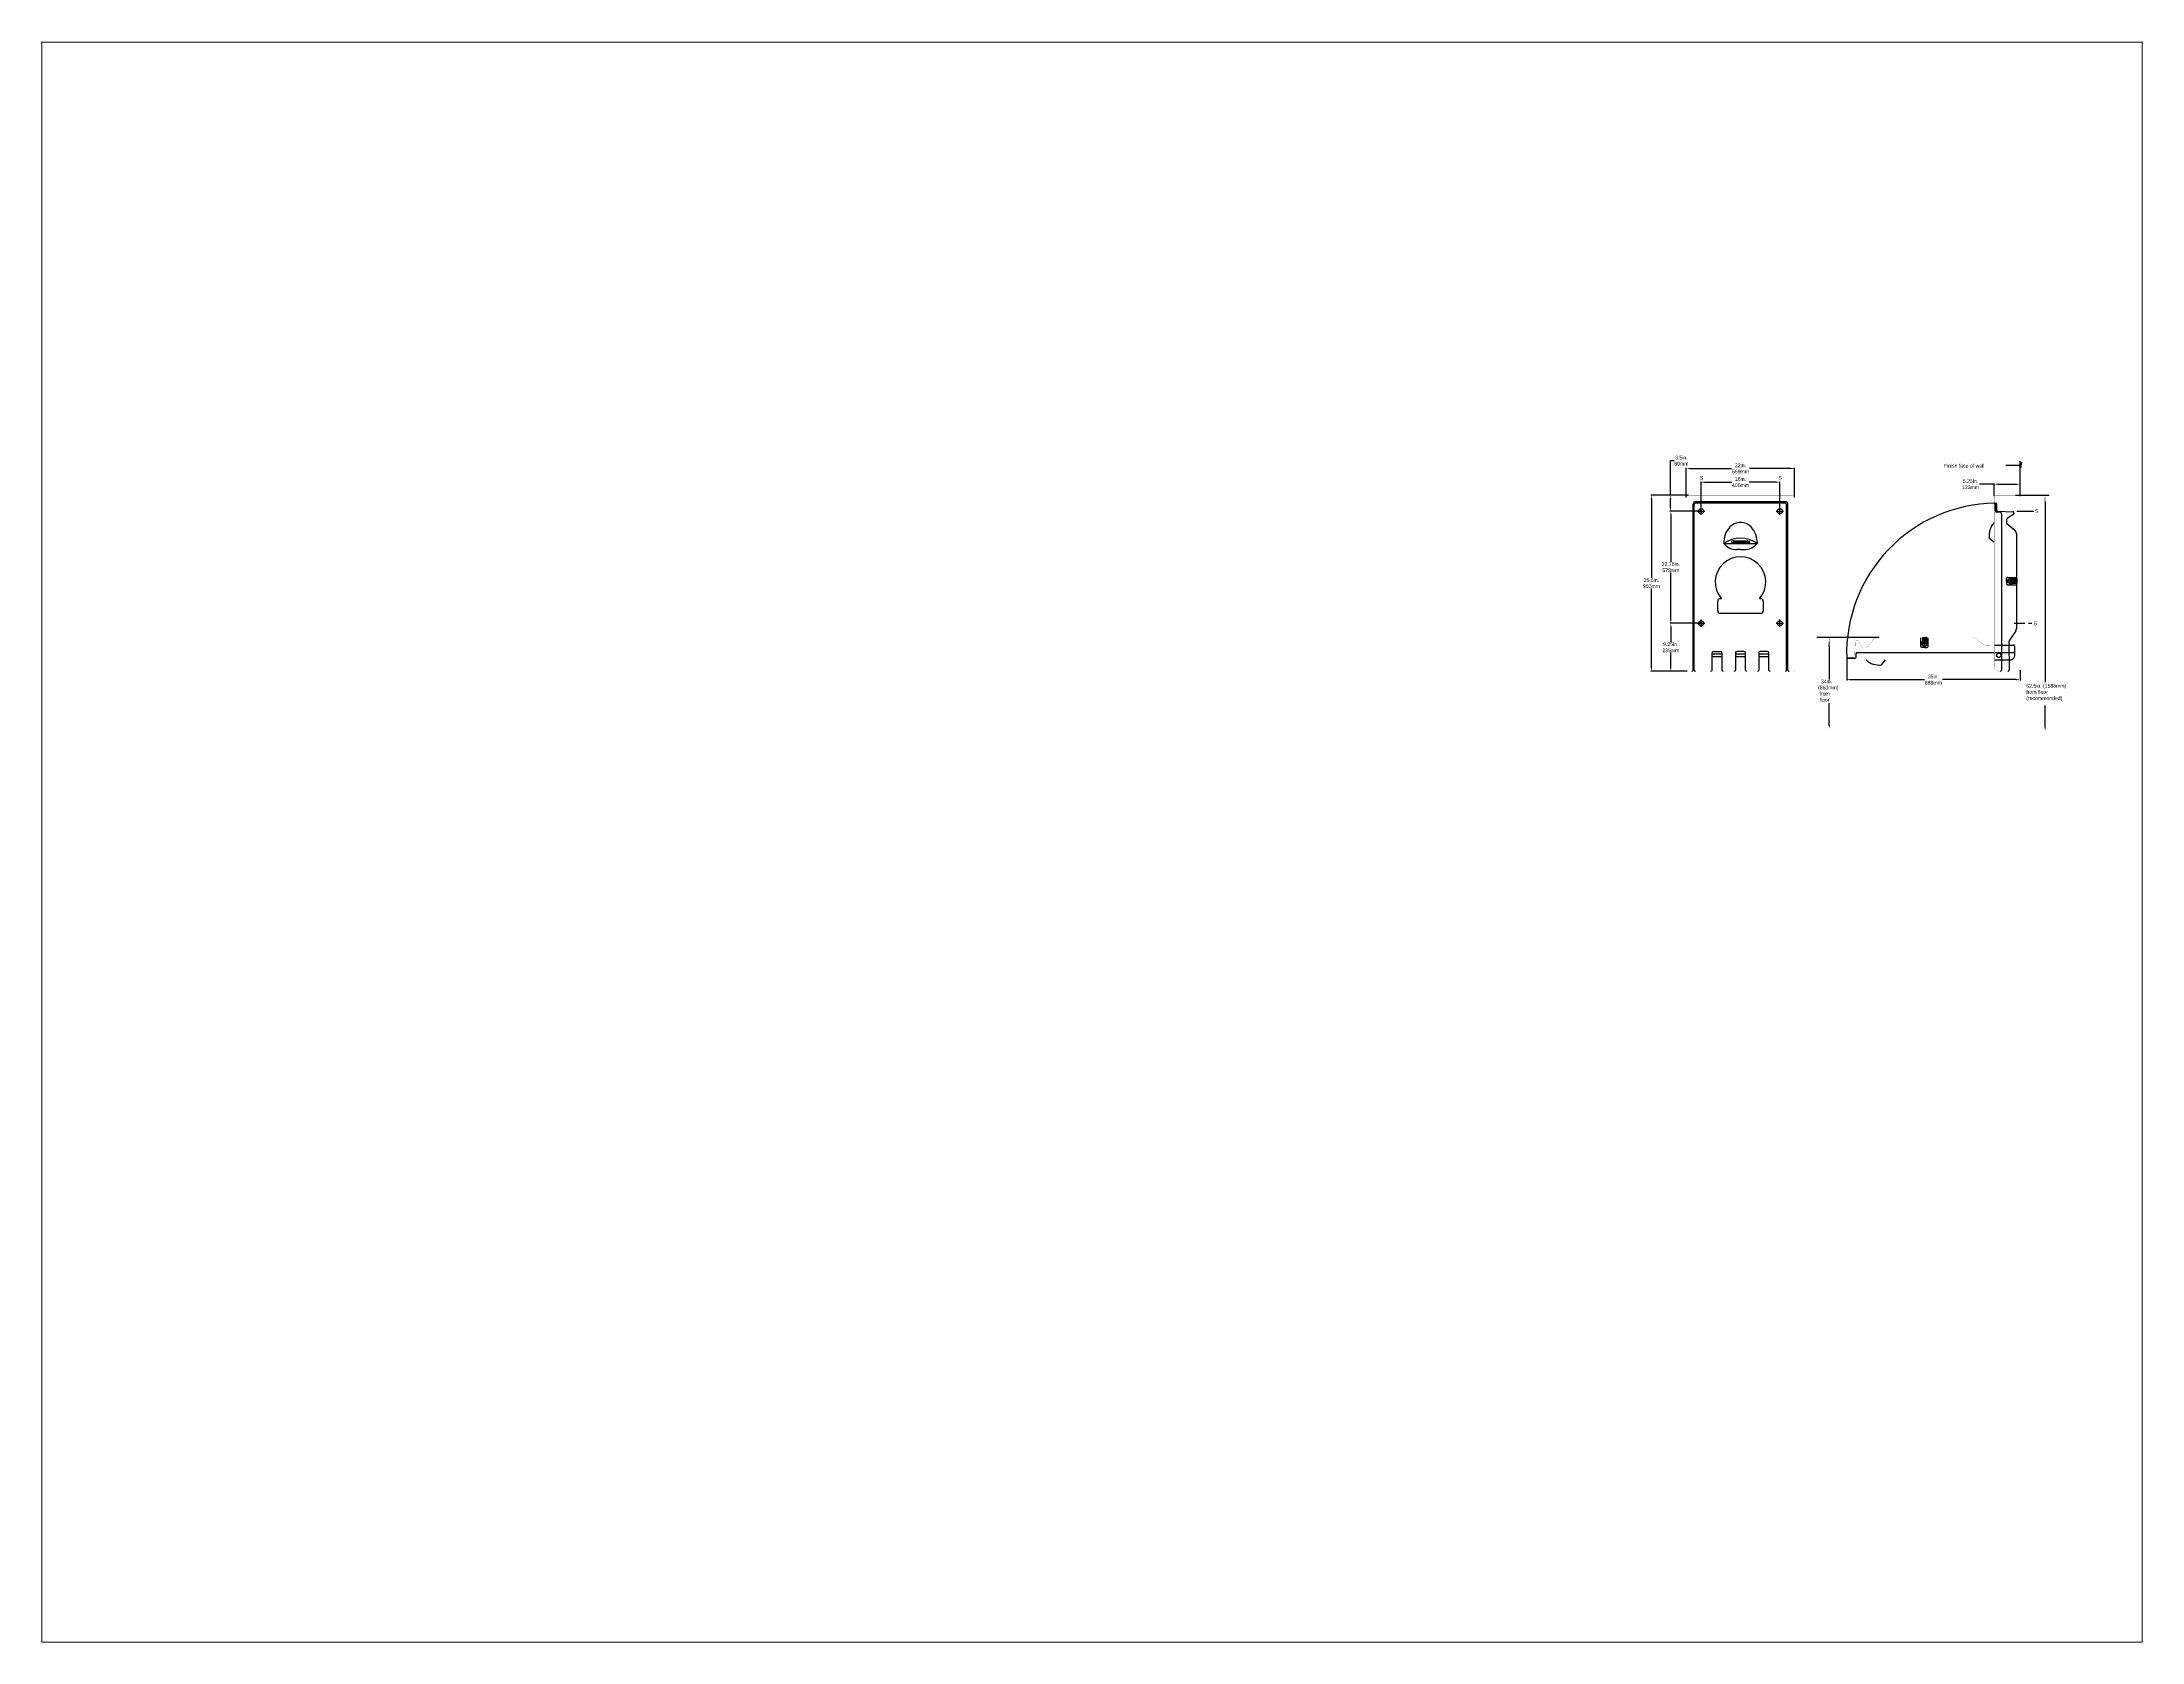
# Paper-space layout 'Sheet1' of a CAD drawing. Extents: x 1.05 to 9.45, y 0.8 to 7.2.
# The model-space entities are those that its viewports show. They can reach past a viewport. Long polylines and large blocks are cut down to what shows.
import ezdxf

# ---------------------------------------------------------------- set-up
doc = ezdxf.new("R2010")
doc.units = 0
doc.header["$LTSCALE"] = 0.05
doc.header["$MEASUREMENT"] = 0
doc.linetypes.add('ACAD_ISO10W100', pattern=[18.5, 12, -3, 0.5, -3])
doc.linetypes.add('ACAD_ISO11W100', pattern=[33.5, 12, -3, 12, -3, 0.5, -3])
doc.layers.get('0').update_dxf_attribs({"linetype": 'CONTINUOUS'})
doc.layers.get('DEFPOINTS').update_dxf_attribs({"linetype": 'CONTINUOUS'})
doc.dimstyles.get("Standard").update_dxf_attribs({"dimtxt": 0.18, "dimasz": 0.18, "dimexe": 0.18, "dimexo": 0.0625, "dimgap": 0.09, "dimtad": 0, "dimtih": 1, "dimtoh": 1, "dimdec": 4, "dimzin": 0, "dimdsep": 46, "dimtxsty": 'Standard', "dimcen": 0.09, "dimadec": 0, "dimazin": 0, "dimtfac": 1, "dimtdec": 4, "dimtofl": 0, "dimtmove": 0, "dimatfit": 3, "dimfxl": 1, "dimtolj": 1, "dimtzin": 0, "dimarcsym": 0})

# ---------------------------------------------------------------- blocks, each defined once
blk = doc.blocks.new('*D1')
at = {"color": 0, "linetype": 'Continuous', "lineweight": -2}
for p, q in [((5.63, 33.45), (-0.59, 33.45)), ((-0.45, 32.7), (-0.45, 23.14)), ((-0.45, 11.45), (-0.45, 21)), ((5.63, 10.7), (-0.59, 10.7))]:
    blk.add_line(p, q, dxfattribs=at)
at = {"color": 0}
for points in [[(-0.33, 32.7), (-0.58, 32.7), (-0.45, 33.45)], [(-0.58, 11.45), (-0.33, 11.45), (-0.45, 10.7)]]:
    blk.add_solid(points, dxfattribs=at)
at = {"layer": 'DEFPOINTS', "color": 0}
for p in [(5.68, 33.45), (-0.45, 10.7), (5.68, 10.7)]:
    blk.add_point(p, dxfattribs=at)
at = {"color": 0, "linetype": 'Continuous', "insert": (-0.45, 22.07), "char_height": 0.75, "attachment_point": 5}
blk.add_mtext('\\A1;22.75in.\\P578mm', dxfattribs=at)
blk = doc.blocks.new('*D2')
at = {"color": 0, "linetype": 'ByBlock'}
for p, q in [((-0.5, 36.7), (-0.5, 43.71)), ((-0.5, 43.71), (0.25, 43.71)), ((3.13, 36.7), (-0.63, 36.7)), ((-0.5, 34.2), (-0.5, 35.95)), ((5.63, 33.45), (-0.63, 33.45))]:
    blk.add_line(p, q, dxfattribs=at)
for points in [[(-0.62, 35.95), (-0.37, 35.95), (-0.5, 36.7)], [(-0.62, 34.2), (-0.37, 34.2), (-0.5, 33.45)]]:
    blk.add_solid(points, dxfattribs=at)
at = {"layer": 'DEFPOINTS', "color": 0, "linetype": 'ByBlock'}
for p in [(3.18, 36.7), (-0.5, 33.45), (5.68, 33.45)]:
    blk.add_point(p, dxfattribs=at)
at = {"color": 0, "linetype": 'ByBlock', "insert": (1.69, 43.71), "char_height": 0.75, "attachment_point": 5}
blk.add_mtext('\\A1;3.5in.\\P89mm', dxfattribs=at)
blk = doc.blocks.new('*D3')
at = {"color": 0, "linetype": 'Continuous', "lineweight": -2}
for p, q in [((5.63, 10.7), (-0.59, 10.7)), ((-0.45, 9.95), (-0.45, 6.89)), ((-0.45, 1.7), (-0.45, 4.75)), ((2.88, 0.95), (-0.59, 0.95))]:
    blk.add_line(p, q, dxfattribs=at)
at = {"color": 0}
for points in [[(-0.33, 9.95), (-0.58, 9.95), (-0.45, 10.7)], [(-0.58, 1.7), (-0.33, 1.7), (-0.45, 0.95)]]:
    blk.add_solid(points, dxfattribs=at)
at = {"layer": 'DEFPOINTS', "color": 0}
for p in [(5.68, 10.7), (-0.45, 0.95), (2.93, 0.95)]:
    blk.add_point(p, dxfattribs=at)
at = {"color": 0, "linetype": 'Continuous', "insert": (-0.45, 5.82), "char_height": 0.75, "attachment_point": 5}
blk.add_mtext('\\A1;9.25in.\\P235mm', dxfattribs=at)
blk = doc.blocks.new('*D4')
at = {"color": 0, "linetype": 'Continuous', "lineweight": -2}
for p, q in [((3.09, 36.7), (-4.54, 36.7)), ((-4.4, 35.95), (-4.4, 19.89)), ((-4.4, 1.7), (-4.4, 17.75)), ((2.88, 0.95), (-4.54, 0.95))]:
    blk.add_line(p, q, dxfattribs=at)
at = {"color": 0}
for points in [[(-4.28, 35.95), (-4.53, 35.95), (-4.4, 36.7)], [(-4.53, 1.7), (-4.28, 1.7), (-4.4, 0.95)]]:
    blk.add_solid(points, dxfattribs=at)
at = {"layer": 'DEFPOINTS', "color": 0}
for p in [(3.13, 36.7), (-4.4, 0.95), (2.93, 0.95)]:
    blk.add_point(p, dxfattribs=at)
at = {"color": 0, "linetype": 'Continuous', "insert": (-4.4, 18.82), "char_height": 0.75, "attachment_point": 5}
blk.add_mtext('\\A1;35.5in.\\P902mm', dxfattribs=at)
blk = doc.blocks.new('*D5')
at = {"color": 0, "linetype": 'ByBlock'}
for p, q in [((5.68, 33.49), (5.68, 39.49)), ((6.43, 39.35), (11.93, 39.35)), ((20.93, 39.35), (15.44, 39.35)), ((21.68, 33.49), (21.68, 39.49))]:
    blk.add_line(p, q, dxfattribs=at)
for points in [[(6.43, 39.48), (6.43, 39.23), (5.68, 39.35)], [(20.93, 39.48), (20.93, 39.23), (21.68, 39.35)]]:
    blk.add_solid(points, dxfattribs=at)
at = {"layer": 'DEFPOINTS', "color": 0, "linetype": 'ByBlock'}
for p in [(21.68, 39.35), (5.68, 33.45), (21.68, 33.45)]:
    blk.add_point(p, dxfattribs=at)
at = {"color": 0, "linetype": 'ByBlock', "insert": (13.68, 39.35), "char_height": 0.75, "attachment_point": 5}
blk.add_mtext('\\A1;16in.\\P406mm', dxfattribs=at)
blk = doc.blocks.new('*D6')
at = {"color": 0, "linetype": 'Continuous', "lineweight": -2}
for p, q in [((2.68, 36.24), (2.68, 42.26)), ((3.43, 42.13), (11.86, 42.13)), ((23.93, 42.13), (15.5, 42.13)), ((24.68, 36.24), (24.68, 42.26))]:
    blk.add_line(p, q, dxfattribs=at)
at = {"color": 0}
for points in [[(3.43, 42.25), (3.43, 42), (2.68, 42.13)], [(23.93, 42), (23.93, 42.25), (24.68, 42.13)]]:
    blk.add_solid(points, dxfattribs=at)
at = {"layer": 'DEFPOINTS', "color": 0}
for p in [(24.68, 42.13), (2.68, 36.2), (24.68, 36.2)]:
    blk.add_point(p, dxfattribs=at)
at = {"color": 0, "linetype": 'Continuous', "insert": (13.68, 42.13), "char_height": 0.75, "attachment_point": 5}
blk.add_mtext('\\A1;22in.\\P559mm', dxfattribs=at)
blk = doc.blocks.new('*D7')
at = {"color": 0, "linetype": 'Continuous', "lineweight": -2}
for p, q in [((35.24, 3.59), (35.24, -0.89)), ((70.43, 1.15), (70.43, -0.89)), ((35.99, -0.75), (51.02, -0.75)), ((69.68, -0.75), (54.66, -0.75))]:
    blk.add_line(p, q, dxfattribs=at)
at = {"color": 0}
for points in [[(35.99, -0.63), (35.99, -0.88), (35.24, -0.75)], [(69.68, -0.88), (69.68, -0.63), (70.43, -0.75)]]:
    blk.add_solid(points, dxfattribs=at)
at = {"layer": 'DEFPOINTS', "color": 0}
for p in [(35.24, 3.63), (70.43, 1.2), (70.43, -0.75)]:
    blk.add_point(p, dxfattribs=at)
at = {"color": 0, "linetype": 'Continuous', "insert": (52.84, -0.75), "char_height": 0.75, "attachment_point": 5}
blk.add_mtext('\\A1;35in.\\P889mm', dxfattribs=at)
blk = doc.blocks.new('*D9')
at = {"color": 0, "linetype": 'Continuous', "lineweight": -2}
for p, q in [((65.18, 38.92), (62.19, 38.92)), ((65.18, 36.49), (65.18, 39.06)), ((65.93, 38.92), (69.68, 38.92)), ((70.43, 36.49), (70.43, 39.06))]:
    blk.add_line(p, q, dxfattribs=at)
at = {"color": 0}
for points in [[(65.93, 39.05), (65.93, 38.8), (65.18, 38.92)], [(69.68, 38.8), (69.68, 39.05), (70.43, 38.92)]]:
    blk.add_solid(points, dxfattribs=at)
at = {"layer": 'DEFPOINTS', "color": 0}
for p in [(70.43, 38.92), (65.18, 36.45), (70.43, 36.45)]:
    blk.add_point(p, dxfattribs=at)
at = {"color": 0, "linetype": 'Continuous', "insert": (60.37, 38.92), "char_height": 0.75, "attachment_point": 5}
blk.add_mtext('\\A1;5.25in. \\P133mm', dxfattribs=at)

msp = doc.modelspace()

# ---------------------------------------------------------------- hatches: boundary and pattern name
at = {"linetype": 'ACAD_ISO11W100'}
h = msp.add_hatch(dxfattribs=at)
h.set_pattern_fill('ANSI31', style=0)
h.paths.add_polyline_path([(69.74927, 19.70033), (68.70961, 19.70033), (68.70961, 18.82533), (69.74927, 18.82533)])
h = msp.add_hatch()
h.set_pattern_fill('ANSI31', angle=90, style=0)
h.set_pattern_definition([(135, (70.3158, -61.92285), (-0.08838835, -0.08838835), [])])
h.paths.add_polyline_path([(50.61546, 7.82642), (50.61546, 6.78676), (51.49046, 6.78676), (51.49046, 7.82642)])

# ---------------------------------------------------------------- linework, layer by layer
at = {"color": 7, "linetype": 'Continuous'}
for p, q in [((70.43182, 37.14615), (70.43182, 43.62717)), ((70.43182, 43.0838), (70.83857, 43.37179)), ((70.43182, 42.71881), (70.81302, 42.98872)), ((70.43182, 42.32084), (70.76192, 42.55457)), ((69.54395, 36.69647), (76.37959, 36.69647)), ((69.79301, 33.44647), (73.22193, 33.44647)), ((69.24972, 10.69647), (71.42677, 10.69647)), ((72.12154, 10.69647), (72.82993, 10.69647)), ((41.80816, 7.77695), (29.19816, 7.77695))]:
    msp.add_line(p, q, dxfattribs=at)
at = {"color": 7}
for p, q in [((4.05682, 1.19647), (4.05682, 34.94647)), ((4.30682, 1.19647), (4.30682, 34.82147)), ((22.93182, 35.32147), (4.43182, 35.32147)), ((22.80682, 35.07147), (4.55682, 35.07147)), ((23.05682, 1.19647), (23.05682, 34.82147)), ((23.30682, 1.19647), (23.30682, 34.94647)), ((65.30682, 35.07147), (65.55682, 35.07147)), ((10.31213, 27.25897), (10.31213, 26.87139)), ((10.31213, 26.87139), (17.05506, 26.87139)), ((12.17207, 27.44647), (13.68182, 27.44647)), ((15.19513, 27.07147), (12.17207, 27.07147)), ((13.6836, 25.67081), (12.9336, 25.67081)), ((13.68182, 27.44647), (15.19513, 27.44647)), ((13.6836, 25.67081), (14.4336, 25.67081)), ((17.05506, 27.25897), (17.05506, 26.87139)), ((64.18182, 27.97659), (65.18182, 27.22304)), ((9.05682, 13.19647), (9.05682, 15.19647)), ((9.55682, 15.69647), (9.82501, 15.69647)), ((17.53863, 15.69647), (17.80682, 15.69647)), ((18.30682, 15.19647), (18.30682, 13.19647)), ((13.68182, 12.69647), (9.55682, 12.69647)), ((17.80682, 12.69647), (13.68182, 12.69647)), ((4.30682, 4.44647), (4.05682, 4.44647)), ((7.93182, 1.19647), (7.93182, 4.69647)), ((9.93182, 4.44647), (7.93182, 4.44647)), ((8.18182, 4.94647), (9.68182, 4.94647)), ((9.93182, 4.69647), (9.93182, 1.19647)), ((12.68182, 4.69647), (12.68182, 1.19647)), ((14.68182, 4.44647), (12.68182, 4.44647)), ((14.43182, 4.94647), (12.93182, 4.94647)), ((14.68182, 1.19647), (14.68182, 4.69647)), ((17.43182, 4.69647), (17.43182, 1.19647)), ((19.43182, 4.44647), (17.43182, 4.44647)), ((19.18182, 4.94647), (17.68182, 4.94647)), ((19.43182, 1.19647), (19.43182, 4.69647)), ((23.30682, 4.44647), (23.05682, 4.44647)), ((37.12439, 4.52476), (37.07622, 3.76343)), ((37.37389, 4.75897), (65.18182, 4.75897)), ((50.30782, 6.00897), (50.30782, 7.75897)), ((50.42796, 6.83758), (50.42796, 6.46258)), ((50.61546, 6.96258), (50.55296, 6.96258)), ((50.55296, 6.77508), (50.55296, 6.52508)), ((50.55296, 6.33758), (50.61546, 6.33758)), ((51.05782, 5.75897), (50.55782, 5.75897)), ((50.61546, 7.82642), (50.61546, 6.78676)), ((50.61546, 7.82642), (51.49046, 7.82642)), ((50.61546, 6.78676), (51.49046, 6.78676)), ((50.61546, 6.52508), (50.61546, 6.27508)), ((50.61546, 6.52508), (51.49046, 6.52508)), ((50.85413, 5.96194), (50.61546, 6.27508)), ((51.05782, 5.75897), (51.55782, 5.75897)), ((51.49046, 6.27508), (51.2518, 5.96194)), ((51.49046, 6.78676), (51.49046, 7.82642)), ((51.55296, 6.96258), (51.49046, 6.96258)), ((51.49046, 6.52508), (51.49046, 6.27508)), ((51.49046, 6.33758), (51.55296, 6.33758)), ((51.55296, 6.52508), (51.55296, 6.77508)), ((51.67796, 6.46258), (51.67796, 6.83758)), ((51.80782, 6.00897), (51.80782, 7.75897)), ((4.05682, 3.94647), (4.30682, 3.94647)), ((7.93182, 3.94647), (9.93182, 3.94647)), ((12.68182, 3.94647), (14.68182, 3.94647)), ((17.43182, 3.94647), (19.43182, 3.94647)), ((23.05682, 3.94647), (23.30682, 3.94647)), ((36.82672, 3.52921), (35.24432, 3.52921)), ((42.3392, 2.25897), (43.09275, 3.25897)), ((67.95107, 0.94647), (67.95107, 0.94647))]:
    msp.add_line(p, q, dxfattribs=at)
at = {"color": 7, "linetype": 'ACAD_ISO10W100'}
for p, q in [((5.68182, 32.69647), (5.68182, 34.19647)), ((21.68182, 32.69647), (21.68182, 34.19647)), ((4.93182, 33.44647), (6.43182, 33.44647)), ((20.93182, 33.44647), (22.43182, 33.44647)), ((4.93182, 10.69647), (6.43182, 10.69647)), ((5.68182, 9.94647), (5.68182, 11.44647)), ((20.93182, 10.69647), (22.43182, 10.69647)), ((21.68182, 9.94647), (21.68182, 11.44647))]:
    msp.add_line(p, q, dxfattribs=at)
at = {"color": 7, "linetype": 'ACAD_ISO11W100'}
for p, q in [((65.45206, 33.48907), (65.45206, 35.07147)), ((65.68182, 34.94647), (65.68182, 33.69094)), ((66.44761, 33.19141), (65.68628, 33.23957)), ((65.92265, 33.44111), (68.94099, 33.33031)), ((66.68182, 32.9419), (66.68182, 1.19647)), ((67.68182, 31.72337), (67.68182, 31.07267)), ((69.40609, 29.54655), (67.77373, 30.879)), ((69.06673, 32.7477), (67.79692, 31.93384)), ((69.18182, 33.08048), (69.18182, 32.95818)), ((69.68182, 28.96554), (69.68182, 19.70033)), ((67.68182, 19.25797), (67.68182, 19.75797)), ((67.68182, 19.25797), (67.68182, 18.75797)), ((67.88479, 19.46166), (68.19793, 19.70033)), ((68.19793, 18.82533), (67.88479, 19.064)), ((67.93182, 20.00797), (69.68182, 20.00797)), ((67.93182, 18.50797), (69.68182, 18.50797)), ((68.44793, 19.70033), (68.19793, 19.70033)), ((68.44793, 18.82533), (68.19793, 18.82533)), ((68.26043, 19.76283), (68.26043, 19.70033)), ((68.26043, 18.82533), (68.26043, 18.76283)), ((68.76043, 19.88783), (68.38543, 19.88783)), ((68.38543, 18.63783), (68.76043, 18.63783)), ((68.69793, 19.76283), (68.44793, 19.76283)), ((68.44793, 19.70033), (68.44793, 18.82533)), ((68.44793, 18.76283), (68.69793, 18.76283)), ((69.74927, 19.70033), (68.70961, 19.70033)), ((68.70961, 19.70033), (68.70961, 18.82533)), ((68.70961, 18.82533), (69.74927, 18.82533)), ((68.88543, 19.70033), (68.88543, 19.76283)), ((68.88543, 18.76283), (68.88543, 18.82533)), ((69.68182, 18.82533), (69.68182, 9.55041)), ((69.74927, 19.70033), (69.74927, 18.82533)), ((69.55397, 9.13156), (68.31547, 7.2919)), ((65.30682, 6.26919), (69.11873, 6.27822)), ((65.30682, 4.75897), (69.11932, 4.75897)), ((68.18763, 6.87128), (68.20107, 1.19707)), ((69.36932, 4.50897), (69.36932, 6.02822)), ((69.36932, 6.02822), (69.36932, 6.02822)), ((69.36932, 4.25897), (69.36932, 4.50897)), ((65.30682, 3.25897), (68.36932, 3.25897))]:
    msp.add_line(p, q, dxfattribs=at)
at = {"color": 7, "linetype": 'ByBlock'}
for p, q in [((75.51841, 35.2011), (75.51841, -1.24539)), ((31.69836, 5.98536), (31.69836, -0.71264)), ((31.69836, -10.11849), (31.69836, -5.52425)), ((75.51841, -10.38214), (75.51841, -6.00542))]:
    msp.add_line(p, q, dxfattribs=at)
at = {"color": 7, "const_width": 0.03}
for points in [[(24.68182, 1.19647), (24.68182, 36.19647, 0.414213562), (24.18182, 36.69647), (3.18182, 36.69647, 0.414213562), (2.68182, 36.19647), (2.68182, 1.19647, 0.414213562), (2.93182, 0.94647), (24.43182, 0.94647)], [(66.43182, 0.94647), (67.95107, 0.94647), (70.18182, 0.94647, 0.414213562), (70.43182, 1.19647), (70.43182, 36.44647, 0.414213562), (70.18182, 36.69647), (65.43182, 36.69647, 0.414213562), (65.18182, 36.44647), (65.18182, 34.94647), (65.18182, 1.94647, 0.414213562), (66.18182, 0.94647)], [(50.61546, 7.75897), (41.35026, 7.75897, 0.225250237), (40.76925, 7.48324), (39.4368, 5.85089, -0.225250237), (39.24313, 5.75897), (38.59243, 5.75897, -0.255560734), (38.38195, 5.87407), (37.56809, 7.14388, 0.255560734), (37.35761, 7.25897), (37.23531, 7.25897, 0.403507485), (36.98548, 7.01814), (36.87469, 3.9998, -0.403507485), (36.62486, 3.75897), (35.36932, 3.75897, 0.414213562), (35.24432, 3.63397), (35.24432, 3.38397, 0.414213562), (35.36932, 3.25897), (65.18182, 3.25897)], [(51.49046, 7.75897), (60.76539, 7.75897, -0.149224519), (61.18423, 7.63112), (63.02389, 6.39263, 0.149829895), (63.44451, 6.26478), (65.18182, 6.26889)], [(24.43182, 0.94647, 0.414213562), (24.68182, 1.19647, 0.414213562)]]:
    msp.add_lwpolyline(points, format="xyb", dxfattribs=at)
msp.add_lwpolyline([(66.18182, 0.94647), (66.43182, 0.94647)], dxfattribs=at)
at = {"color": 7, "linetype": 'ACAD_ISO11W100'}
for centre, radius in [((5.68182, 33.44647), 0.5), ((21.68182, 33.44647), 0.5), ((67.99924, 19.26283), 0.16445), ((5.68182, 10.69647), 0.5), ((21.68182, 10.69647), 0.5), ((66.11932, 4.19647), 0.4375), ((66.11932, 4.19647), 0.4375)]:
    msp.add_circle(centre, radius, dxfattribs=at)
at = {"color": 7}
msp.add_circle((51.05296, 6.07639), 0.16445, dxfattribs=at)
for centre, radius, start, end in [((4.43182, 34.94647), 0.375, 90, 180), ((4.55682, 34.82147), 0.25, 90, 180), ((22.80682, 34.82147), 0.25, 0, 90), ((22.93182, 34.94647), 0.375, 0, 90), ((65.30682, 34.94647), 0.125, 90, 180), ((14.63977, 27.21244), 4.34105, 135.5877508, 184.5060187), ((13.68182, 28.15093), 3, 44.4122492, 135.5877508), ((12.72388, 27.21244), 4.34105, 355.4939813, 44.4122492), ((68.04845, 28.50318), 3.90232, 137.2730598, 187.7552815), ((13.6836, 22.28161), 5.69498, 53.7005017, 126.2994983), ((12.84927, 28.94894), 3.27922, 219.3125913, 271.4736549), ((14.51793, 28.94894), 3.27922, 268.5263451, 320.6874087), ((13.68182, 19.07147), 5.125, 318.8116403, 221.1883597), ((9.55682, 15.19647), 0.5, 90, 180), ((9.55682, 13.19647), 0.5, 180, 270), ((17.80682, 15.19647), 0.5, 0, 90), ((17.80682, 13.19647), 0.5, 270, 0), ((8.18182, 4.69647), 0.25, 90, 180), ((9.68182, 4.69647), 0.25, 0, 90), ((12.93182, 4.69647), 0.25, 90, 180), ((14.43182, 4.69647), 0.25, 0, 90), ((17.68182, 4.69647), 0.25, 90, 180), ((19.18182, 4.69647), 0.25, 0, 90), ((37.37389, 4.50897), 0.25, 90, 176.3799857), ((50.55782, 6.00897), 0.25, 180, 270), ((50.55296, 6.83758), 0.125, 90, 180), ((50.55296, 6.46258), 0.125, 180, 270), ((50.61546, 6.77508), 0.0625, 90, 180), ((50.61546, 6.52508), 0.0625, 180, 270), ((51.05296, 6.11348), 0.25, 217.3136627, 322.6863373), ((51.49046, 6.77508), 0.0625, 0, 90), ((51.49046, 6.52508), 0.0625, 270, 0), ((51.55296, 6.83758), 0.125, 0, 90), ((51.55296, 6.46258), 0.125, 270, 0), ((51.55782, 6.00897), 0.25, 270, 360), ((3.80682, 1.19647), 0.25, 270, 0), ((4.55682, 1.19647), 0.25, 180, 270), ((7.68182, 1.19647), 0.25, 270, 0), ((10.18182, 1.19647), 0.25, 180, 270), ((12.43182, 1.19647), 0.25, 270, 0), ((14.93182, 1.19647), 0.25, 180, 270), ((17.18182, 1.19647), 0.25, 270, 0), ((19.68182, 1.19647), 0.25, 180, 270), ((22.80682, 1.19647), 0.25, 270, 0), ((23.55682, 1.19647), 0.25, 180, 270), ((36.82672, 3.77921), 0.25, 270, 356.3799857), ((41.81261, 6.1256), 3.90232, 227.2730598, 277.7552815), ((66.43182, 1.19647), 0.25, 270, 0), ((67.95107, 1.19647), 0.25, 270, 0.1357078)]:
    msp.add_arc(centre, radius, start, end, dxfattribs=at)
at = {"color": 7, "linetype": 'ACAD_ISO11W100'}
for centre, radius, start, end in [((65.77246, 4.53364), 30.54139, 90.8735632, 181.6880165), ((65.55682, 34.94647), 0.125, 0, 90), ((65.70206, 33.48907), 0.25, 180, 266.3799857), ((65.93182, 33.69094), 0.25, 180, 267.8977784), ((66.43182, 32.9419), 0.25, 0, 86.3799857), ((67.93182, 31.72337), 0.25, 122.6571442, 180), ((67.93182, 31.07267), 0.25, 180, 230.7761176), ((68.93182, 33.08048), 0.25, 0, 87.8977784), ((68.93182, 32.95818), 0.25, 302.6571442, 0), ((68.93182, 28.96554), 0.75, 0, 50.7761176), ((67.93182, 19.75797), 0.25, 90, 180), ((67.93182, 18.75797), 0.25, 180, 270), ((68.03633, 19.26283), 0.25, 127.3136627, 232.6863373), ((68.38543, 19.76283), 0.125, 90, 180), ((68.38543, 18.76283), 0.125, 180, 270), ((68.44793, 19.70033), 0.0625, 90, 180), ((68.44793, 18.82533), 0.0625, 180, 270), ((68.69793, 19.70033), 0.0625, 0, 90), ((68.69793, 18.82533), 0.0625, 270, 0), ((68.76043, 19.76283), 0.125, 0, 90), ((68.76043, 18.76283), 0.125, 270, 0), ((68.93182, 9.55041), 0.75, 326.0507735, 0), ((68.93762, 6.87306), 0.75, 146.0507735, 180.1357078), ((69.11932, 6.02822), 0.25, 0, 90.1357078), ((69.11932, 4.50897), 0.25, 0, 90), ((68.36932, 4.25897), 1, 270, 0)]:
    msp.add_arc(centre, radius, start, end, dxfattribs=at)
at = {"color": 7}
msp.add_ellipse((12.17207, 27.25897), major_axis=(0.35993, 0), ratio=0.52092822, start_param=1.570796327, end_param=4.71238898, dxfattribs=at)
at = {"color": 7, "extrusion": (0, 0, -1)}
msp.add_ellipse((15.19513, 27.25897), major_axis=(-0.35993, 0), ratio=0.52092822, start_param=1.570796327, end_param=4.71238898, dxfattribs=at)
at = {"color": 7, "linetype": 'ByBlock'}
for points in [[(75.39341, 35.0838), (75.64341, 35.0838), (75.48716, 36.69647)], [(31.82336, 5.98536), (31.52777, 5.97785), (31.69836, 7.77695)], [(31.62418, -9.91533), (31.87418, -9.91533), (31.74918, -10.66533)], [(75.39341, -10.38214), (75.64341, -10.38214), (75.51841, -11.13214)]]:
    msp.add_solid(points, dxfattribs=at)
at = {"layer": 'DEFPOINTS', "color": 7, "linetype": 'ByBlock'}
for p in [(75.51841, 35.0838), (31.69836, -9.44188), (75.51841, -9.70553), (75.51841, -9.70553)]:
    msp.add_point(p, dxfattribs=at)

# ---------------------------------------------------------------- texts
at = {"color": 7, "linetype": 'Continuous', "char_height": 0.75, "attachment_point": 1}
for s, insert, width in [('Finish face of wall', (54.9669, 43.0398), 22.9681), ('S', (5.43324, 40.59712), 1.1482), ('S', (21.38882, 40.59712), 1.1482), ('S', (73.47103, 33.85388), 1.1482), ('S', (73.16288, 11.0382), 1.1482), ('  34in.\\P(863mm)\\P from\\P floor', (29.4418, -0.72466), 6.4226), ('{62.5in. (1588mm)\\Pfrom floor\\P(recommended)}', (71.70657, -1.62765), 10.7836)]:
    msp.add_mtext(s, dxfattribs=dict(at, insert=insert, width=width))

# ---------------------------------------------------------------- dimensions: what is measured, and where the dimension line sits
at = {"color": 7, "linetype": 'Continuous'}
for base, p1, p2, text, override, picture, middle in [((-0.49976, 33.44647), (3.18182, 36.69647), (5.68182, 33.44647), '3.5in.\\P89mm', {"dimscale": 0.75, "dimtxt": 1, "dimasz": 1, "dimdec": 3, "dimcen": 1}, '*D2', (1.69274, 43.70825)), ((-4.4004, 0.94647), (3.13495, 36.69647), (2.93182, 0.94647), '35.5in.\\P902mm', {"dimscale": 0.75, "dimtxt": 1, "dimasz": 1, "dimtih": 1, "dimtoh": 1, "dimclrt": 0}, '*D4', (-4.4004, 18.82147))]:
    dim = msp.add_linear_dim(base=base, p1=p1, p2=p2, angle=90, text=text, dimstyle='Standard', override=override, dxfattribs=at)
    dim.commit()
    dim.dimension.update_dxf_attribs({"geometry": picture, "text_midpoint": middle, "dimtype": 160})
for base, p1, p2, text, picture, middle in [((24.68182, 42.1254), (2.68182, 36.19647), (24.68182, 36.19647), '22in.\\P559mm', '*D6', (13.68182, 42.1254)), ((21.68182, 39.35492), (5.68182, 33.44647), (21.68182, 33.44647), '16in.\\P406mm', '*D5', (13.68182, 39.35492)), ((70.43182, -0.75108), (35.24432, 3.63397), (70.43182, 1.19647), '35in.\\P889mm', '*D7', (52.83807, -0.75108))]:
    dim = msp.add_linear_dim(base=base, p1=p1, p2=p2, text=text, dimstyle='Standard', override={"dimscale": 0.75, "dimtxt": 1, "dimasz": 1}, dxfattribs=at)
    dim.commit()
    dim.dimension.update_dxf_attribs({"geometry": picture, "text_midpoint": middle})
at = {"linetype": 'Continuous'}
dim = msp.add_linear_dim(base=(70.43182, 38.92122), p1=(65.18182, 36.44647), p2=(70.43182, 36.44647), text='5.25in. \\P133mm', dimstyle='Standard', override={"dimscale": 0.75, "dimtxt": 1, "dimasz": 1, "dimdec": 3, "dimcen": 1}, dxfattribs=at)
dim.commit()
dim.dimension.update_dxf_attribs({"geometry": '*D9', "text_midpoint": (60.36962, 38.92122), "dimtype": 160})
at = {"color": 7, "linetype": 'Continuous'}
for base, p1, p2, text, picture, middle in [((-0.45273, 10.69647), (5.68182, 33.44647), (5.68182, 10.69647), '22.75in.\\P578mm', '*D1', (-0.45273, 22.07147)), ((-0.45273, 0.94647), (5.68182, 10.69647), (2.93182, 0.94647), '9.25in.\\P235mm', '*D3', (-0.45273, 5.82147))]:
    dim = msp.add_linear_dim(base=base, p1=p1, p2=p2, angle=90, text=text, dimstyle='Standard', override={"dimscale": 0.75, "dimtxt": 1, "dimasz": 1}, dxfattribs=at)
    dim.commit()
    dim.dimension.update_dxf_attribs({"geometry": picture, "text_midpoint": middle})

# ---------------------------------------------------------------- leaders
msp.add_leader([(70.43182, 42.71881), (67.56944, 42.71881)], dimstyle='Standard', override={"dimscale": 0.75, "dimtxt": 1, "dimasz": 1, "dimcen": 1}, dxfattribs=at)

psp = doc.layouts.new('Sheet1')

# ---------------------------------------------------------------- viewports
at = {"layer": '0', "view_target_point": (-154.8384, -50.49262)}
psp.add_viewport(center=(5.25, 4), size=(8.4, 6.4), view_center_point=(36.88287, 16.78805), view_height=324.7954711, dxfattribs=at)

doc.saveas('drawing.dxf')
